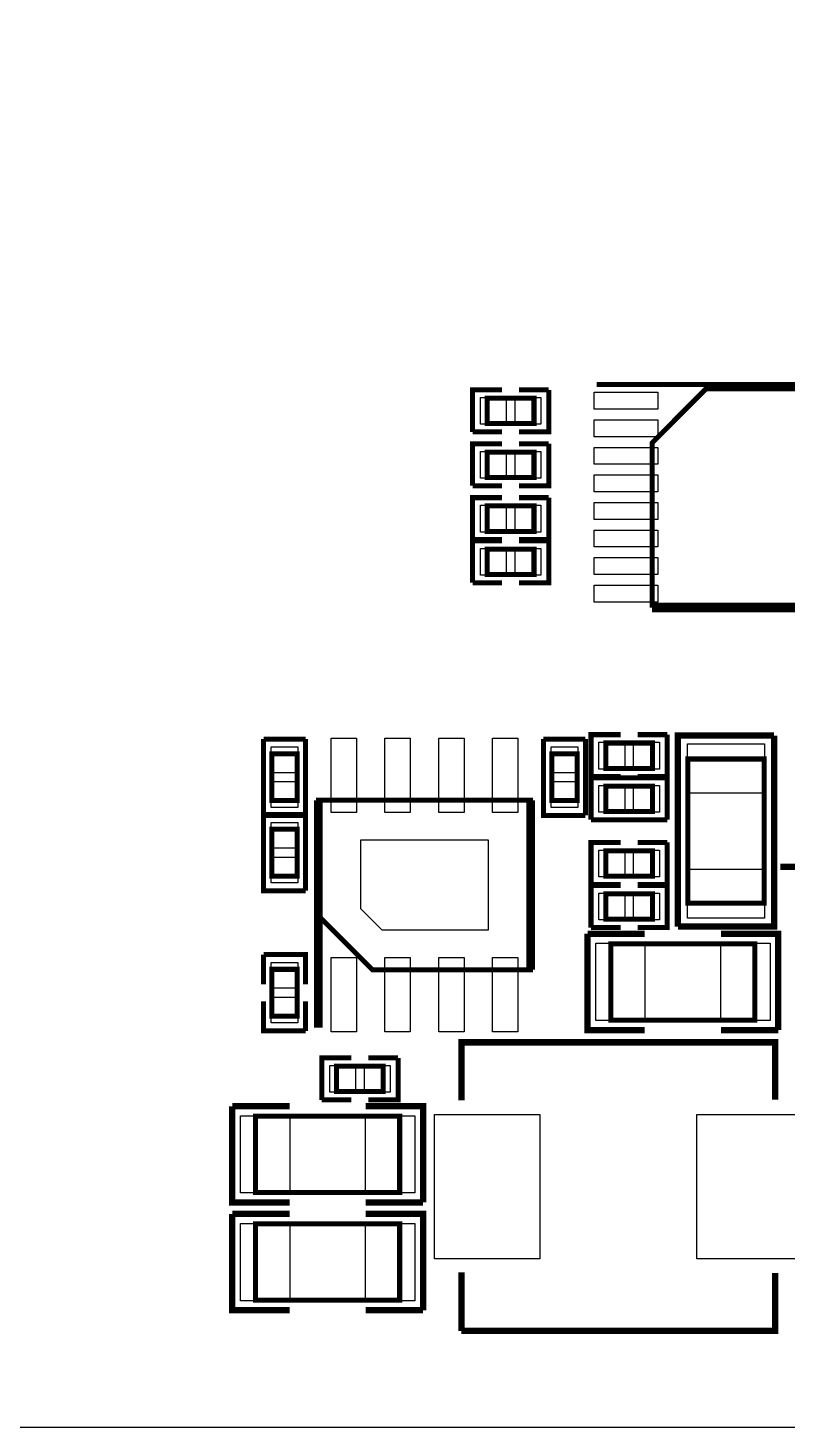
# Model space of a CAD drawing. Extents: x 30 to 161, y 31 to 111.
# Drawn here: x 99.1 to 117.01, y 30.91 to 63.89 of the extents above; entities that cross this region are included whole.
import ezdxf

# ---------------------------------------------------------------- set-up
doc = ezdxf.new("R2010")
doc.units = 0
doc.header["$MEASUREMENT"] = 0
for name, color, linetype in [('ASSEMBLY_TOP', 7, 'CONTINUOUS'), ('OUTLINE', 7, 'CONTINUOUS'), ('SILKSCREEN_TOP', 7, 'CONTINUOUS'), ('TOP', 1, 'CONTINUOUS')]:
    doc.layers.add(name, color=color, linetype=linetype)

msp = doc.modelspace()

# ---------------------------------------------------------------- linework, layer by layer
at = {"layer": 'ASSEMBLY_TOP', "const_width": 0.11938}
for points in [[(113.82756, 50.28184), (113.82756, 54.11216), (115.09756, 55.38216), (118.32844, 55.38216), (118.32844, 50.28184), (113.82756, 50.28184)], [(111.04118, 55.16372), (111.04118, 54.56428), (109.93882, 54.56428), (109.93882, 55.16372), (111.04118, 55.16372)], [(109.93882, 53.29428), (109.93882, 53.89372), (111.04118, 53.89372), (111.04118, 53.29428), (109.93882, 53.29428)], [(109.93882, 52.02428), (109.93882, 52.62372), (111.04118, 52.62372), (111.04118, 52.02428), (109.93882, 52.02428)], [(109.93882, 51.00828), (109.93882, 51.60772), (111.04118, 51.60772), (111.04118, 51.00828), (109.93882, 51.00828)], [(105.45572, 45.67682), (104.85628, 45.67682), (104.85628, 46.77918), (105.45572, 46.77918), (105.45572, 45.67682)], [(112.05972, 45.67682), (111.46028, 45.67682), (111.46028, 46.77918), (112.05972, 46.77918), (112.05972, 45.67682)], [(113.83518, 47.03572), (113.83518, 46.43628), (112.73282, 46.43628), (112.73282, 47.03572), (113.83518, 47.03572)], [(116.46916, 43.25874), (114.67084, 43.25874), (114.67084, 46.65726), (116.46916, 46.65726), (116.46916, 43.25874)], [(112.73282, 45.42028), (112.73282, 46.01972), (113.83518, 46.01972), (113.83518, 45.42028), (112.73282, 45.42028)], [(110.95736, 41.68902), (107.22864, 41.68902), (105.95864, 42.95902), (105.95864, 45.68698), (110.95736, 45.68698), (110.95736, 41.68902)], [(105.45572, 43.89882), (104.85628, 43.89882), (104.85628, 45.00118), (105.45572, 45.00118), (105.45572, 43.89882)], [(113.83518, 44.49572), (113.83518, 43.89628), (112.73282, 43.89628), (112.73282, 44.49572), (113.83518, 44.49572)], [(113.83518, 43.47972), (113.83518, 42.88028), (112.73282, 42.88028), (112.73282, 43.47972), (113.83518, 43.47972)], [(116.25326, 42.30116), (116.25326, 40.50284), (112.85474, 40.50284), (112.85474, 42.30116), (116.25326, 42.30116)], [(105.45572, 40.59682), (104.85628, 40.59682), (104.85628, 41.69918), (105.45572, 41.69918), (105.45572, 40.59682)], [(107.48518, 39.41572), (107.48518, 38.81628), (106.38282, 38.81628), (106.38282, 39.41572), (107.48518, 39.41572)], [(107.87126, 38.23716), (107.87126, 36.43884), (104.47274, 36.43884), (104.47274, 38.23716), (107.87126, 38.23716)], [(107.87126, 35.69716), (107.87126, 33.89884), (104.47274, 33.89884), (104.47274, 35.69716), (107.87126, 35.69716)]]:
    msp.add_lwpolyline(points, dxfattribs=at)
at = {"layer": 'OUTLINE'}
msp.add_lwpolyline([(38.0619, 106.2101), (38.0619, 30.90926), (158.16326, 30.90926), (158.16326, 106.2101)], close=True, dxfattribs=at)
at = {"layer": 'SILKSCREEN_TOP'}
for points, const_width in [([(110.28934, 55.3593), (109.59084, 55.3593), (109.59084, 54.3687)], 0.11938), ([(110.69066, 54.3687), (111.38916, 54.3687), (111.38916, 55.3593)], 0.11938), ([(110.69066, 55.3593), (111.38916, 55.3593)], 0.11938), ([(112.522, 55.4863), (118.32844, 55.4863)], 0.11938), ([(110.28934, 54.3687), (109.59084, 54.3687)], 0.11938), ([(110.28934, 54.0893), (109.59084, 54.0893), (109.59084, 53.0987)], 0.11938), ([(110.69066, 53.0987), (111.38916, 53.0987), (111.38916, 54.0893)], 0.11938), ([(110.69066, 54.0893), (111.38916, 54.0893)], 0.11938), ([(110.28934, 53.0987), (109.59084, 53.0987)], 0.11938), ([(110.28934, 52.8193), (109.59084, 52.8193), (109.59084, 51.8287)], 0.11938), ([(110.69066, 51.8287), (111.38916, 51.8287), (111.38916, 52.8193)], 0.11938), ([(110.69066, 52.8193), (111.38916, 52.8193)], 0.11938), ([(110.28934, 51.8287), (109.59084, 51.8287)], 0.11938), ([(110.28934, 51.8033), (109.59084, 51.8033), (109.59084, 50.8127)], 0.11938), ([(110.69066, 50.8127), (111.38916, 50.8127), (111.38916, 51.8033)], 0.11938), ([(110.69066, 51.8033), (111.38916, 51.8033)], 0.11938), ([(110.28934, 50.8127), (109.59084, 50.8127)], 0.11938), ([(113.82756, 50.1777), (118.32844, 50.1777)], 0.11938), ([(104.6607, 47.12716), (104.6607, 45.32884), (105.6513, 45.32884)], 0.11938), ([(105.6513, 47.12716), (104.6607, 47.12716)], 0.11938), ([(105.6513, 47.12716), (105.6513, 45.32884)], 0.11938), ([(111.2647, 47.12716), (111.2647, 45.32884), (112.2553, 45.32884)], 0.11938), ([(112.2553, 47.12716), (111.2647, 47.12716)], 0.11938), ([(112.2553, 47.12716), (112.2553, 45.32884)], 0.11938), ([(113.08334, 47.2313), (112.38484, 47.2313), (112.38484, 46.2407)], 0.11938), ([(113.48466, 46.2407), (114.18316, 46.2407), (114.18316, 47.2313)], 0.11938), ([(113.48466, 47.2313), (114.18316, 47.2313)], 0.11938), ([(114.43462, 42.70756), (114.43462, 47.20844), (116.70538, 47.20844)], 0.14986), ([(116.70538, 47.20844), (116.70538, 42.70756), (114.43462, 42.70756)], 0.14986), ([(113.08334, 46.2407), (112.38484, 46.2407)], 0.11938), ([(114.18316, 46.2153), (112.38484, 46.2153), (112.38484, 45.2247)], 0.11938), ([(114.18316, 45.2247), (114.18316, 46.2153)], 0.11938), ([(105.95356, 40.32758), (105.95356, 45.68698)], 0.20066), ([(110.96244, 41.68902), (110.96244, 45.68698)], 0.20066), ([(104.6607, 45.34916), (104.6607, 43.55084), (105.6513, 43.55084)], 0.11938), ([(105.6513, 45.34916), (104.6607, 45.34916)], 0.11938), ([(105.6513, 45.34916), (105.6513, 43.55084)], 0.11938), ([(114.18316, 45.2247), (112.38484, 45.2247)], 0.11938), ([(113.08334, 44.6913), (112.38484, 44.6913), (112.38484, 43.7007)], 0.11938), ([(113.48466, 43.7007), (114.18316, 43.7007), (114.18316, 44.6913)], 0.11938), ([(113.48466, 44.6913), (114.18316, 44.6913)], 0.11938), ([(117.35562, 44.11472), (116.85524, 44.11472)], 0.14986), ([(113.08334, 43.7007), (112.38484, 43.7007)], 0.11938), ([(113.08334, 43.6753), (112.38484, 43.6753), (112.38484, 42.6847)], 0.11938), ([(113.48466, 42.6847), (114.18316, 42.6847), (114.18316, 43.6753)], 0.11938), ([(113.48466, 43.6753), (114.18316, 43.6753)], 0.11938), ([(113.65484, 40.26662), (112.30356, 40.26662), (112.30356, 42.53738)], 0.14986), ([(113.65484, 42.53738), (112.30356, 42.53738)], 0.14986), ([(113.08334, 42.6847), (112.38484, 42.6847)], 0.11938), ([(115.45316, 42.53738), (116.80444, 42.53738), (116.80444, 40.26662)], 0.14986), ([(105.6513, 41.34866), (105.6513, 42.04716), (104.6607, 42.04716)], 0.11938), ([(104.6607, 41.34866), (104.6607, 42.04716)], 0.11938), ([(104.6607, 40.94734), (104.6607, 40.24884), (105.6513, 40.24884)], 0.11938), ([(105.6513, 40.94734), (105.6513, 40.24884)], 0.11938), ([(115.45316, 40.26662), (116.80444, 40.26662)], 0.14986), ([(116.73078, 38.62578), (116.73078, 39.97706), (109.32922, 39.97706), (109.32922, 38.608)], 0.1524), ([(106.73334, 39.6113), (106.03484, 39.6113), (106.03484, 38.6207)], 0.11938), ([(107.13466, 38.6207), (107.83316, 38.6207), (107.83316, 39.6113)], 0.11938), ([(107.13466, 39.6113), (107.83316, 39.6113)], 0.11938), ([(106.73334, 38.6207), (106.03484, 38.6207)], 0.11938), ([(105.27284, 36.20262), (103.92156, 36.20262), (103.92156, 38.47338)], 0.14986), ([(105.27284, 38.47338), (103.92156, 38.47338)], 0.14986), ([(107.07116, 38.47338), (108.42244, 38.47338), (108.42244, 36.20262)], 0.14986), ([(105.27284, 33.66262), (103.92156, 33.66262), (103.92156, 35.93338)], 0.14986), ([(105.27284, 35.93338), (103.92156, 35.93338)], 0.14986), ([(107.07116, 36.20262), (108.42244, 36.20262)], 0.14986), ([(107.07116, 35.93338), (108.42244, 35.93338), (108.42244, 33.66262)], 0.14986), ([(109.32922, 34.55924), (109.32922, 33.17494)], 0.1524), ([(109.32922, 33.17494), (116.73078, 33.17494), (116.73078, 34.53892)], 0.1524), ([(107.07116, 33.66262), (108.42244, 33.66262)], 0.14986)]:
    msp.add_lwpolyline(points, dxfattribs=dict(at, const_width=const_width))
at = {"layer": 'TOP'}
for points in [[(110.38586, 55.17896), (110.38586, 54.54904), (109.77626, 54.54904), (109.77626, 55.17896)], [(111.20374, 55.17896), (111.20374, 54.54904), (110.59414, 54.54904), (110.59414, 55.17896)], [(112.46104, 54.90718), (112.46104, 55.30596), (113.96218, 55.30596), (113.96218, 54.90718)], [(112.46104, 54.25694), (112.46104, 54.65572), (113.96218, 54.65572), (113.96218, 54.25694)], [(109.77626, 53.27904), (109.77626, 53.90896), (110.38586, 53.90896), (110.38586, 53.27904)], [(110.59414, 53.27904), (110.59414, 53.90896), (111.20374, 53.90896), (111.20374, 53.27904)], [(112.46104, 53.6067), (112.46104, 54.00548), (113.96218, 54.00548), (113.96218, 53.6067)], [(112.46104, 52.95646), (112.46104, 53.35524), (113.96218, 53.35524), (113.96218, 52.95646)], [(109.77626, 52.00904), (109.77626, 52.63896), (110.38586, 52.63896), (110.38586, 52.00904)], [(110.59414, 52.00904), (110.59414, 52.63896), (111.20374, 52.63896), (111.20374, 52.00904)], [(112.46104, 52.30622), (112.46104, 52.705), (113.96218, 52.705), (113.96218, 52.30622)], [(112.46104, 51.65598), (112.46104, 52.05476), (113.96218, 52.05476), (113.96218, 51.65598)], [(109.77626, 50.99304), (109.77626, 51.62296), (110.38586, 51.62296), (110.38586, 50.99304)], [(110.59414, 50.99304), (110.59414, 51.62296), (111.20374, 51.62296), (111.20374, 50.99304)], [(112.46104, 51.00574), (112.46104, 51.40452), (113.96218, 51.40452), (113.96218, 51.00574)], [(112.46104, 50.3555), (112.46104, 50.75428), (113.96218, 50.75428), (113.96218, 50.3555)], [(105.47096, 46.33214), (104.84104, 46.33214), (104.84104, 46.94174), (105.47096, 46.94174)], [(106.85272, 45.39869), (106.25328, 45.39869), (106.25328, 47.14875), (106.85272, 47.14875)], [(108.12272, 45.39869), (107.52328, 45.39869), (107.52328, 47.14875), (108.12272, 47.14875)], [(109.39272, 45.39869), (108.79328, 45.39869), (108.79328, 47.14875), (109.39272, 47.14875)], [(110.66272, 45.39869), (110.06328, 45.39869), (110.06328, 47.14875), (110.66272, 47.14875)], [(112.07496, 46.33214), (111.44504, 46.33214), (111.44504, 46.94174), (112.07496, 46.94174)], [(113.17986, 47.05096), (113.17986, 46.42104), (112.57026, 46.42104), (112.57026, 47.05096)], [(113.99774, 47.05096), (113.99774, 46.42104), (113.38814, 46.42104), (113.38814, 47.05096)], [(116.48059, 45.85335), (114.65941, 45.85335), (114.65941, 47.01413), (116.48059, 47.01413)], [(105.47096, 45.51426), (104.84104, 45.51426), (104.84104, 46.12386), (105.47096, 46.12386)], [(112.07496, 45.51426), (111.44504, 45.51426), (111.44504, 46.12386), (112.07496, 46.12386)], [(112.57026, 45.40504), (112.57026, 46.03496), (113.17986, 46.03496), (113.17986, 45.40504)], [(113.38814, 45.40504), (113.38814, 46.03496), (113.99774, 46.03496), (113.99774, 45.40504)], [(105.47096, 44.55414), (104.84104, 44.55414), (104.84104, 45.16374), (105.47096, 45.16374)], [(109.95914, 42.62374), (107.45724, 42.62374), (106.95686, 43.12412), (106.95686, 44.75226), (109.95914, 44.75226)], [(105.47096, 43.73626), (104.84104, 43.73626), (104.84104, 44.34586), (105.47096, 44.34586)], [(113.17986, 44.51096), (113.17986, 43.88104), (112.57026, 43.88104), (112.57026, 44.51096)], [(113.99774, 44.51096), (113.99774, 43.88104), (113.38814, 43.88104), (113.38814, 44.51096)], [(116.48059, 42.90187), (114.65941, 42.90187), (114.65941, 44.06265), (116.48059, 44.06265)], [(113.17986, 43.49496), (113.17986, 42.86504), (112.57026, 42.86504), (112.57026, 43.49496)], [(113.99774, 43.49496), (113.99774, 42.86504), (113.38814, 42.86504), (113.38814, 43.49496)], [(113.65865, 42.31259), (113.65865, 40.49141), (112.49787, 40.49141), (112.49787, 42.31259)], [(116.61013, 42.31259), (116.61013, 40.49141), (115.44935, 40.49141), (115.44935, 42.31259)], [(106.85272, 40.22725), (106.25328, 40.22725), (106.25328, 41.97731), (106.85272, 41.97731)], [(108.12272, 40.22725), (107.52328, 40.22725), (107.52328, 41.97731), (108.12272, 41.97731)], [(109.39272, 40.22725), (108.79328, 40.22725), (108.79328, 41.97731), (109.39272, 41.97731)], [(110.66272, 40.22725), (110.06328, 40.22725), (110.06328, 41.97731), (110.66272, 41.97731)], [(105.47096, 41.25214), (104.84104, 41.25214), (104.84104, 41.86174), (105.47096, 41.86174)], [(105.47096, 40.43426), (104.84104, 40.43426), (104.84104, 41.04386), (105.47096, 41.04386)], [(106.82986, 39.43096), (106.82986, 38.80104), (106.22026, 38.80104), (106.22026, 39.43096)], [(107.64774, 39.43096), (107.64774, 38.80104), (107.03814, 38.80104), (107.03814, 39.43096)], [(108.69168, 34.8742), (108.69168, 38.2778), (111.18088, 38.2778), (111.18088, 34.8742)], [(114.87912, 34.8742), (114.87912, 38.2778), (117.36832, 38.2778), (117.36832, 34.8742)], [(105.27665, 38.24859), (105.27665, 36.42741), (104.11587, 36.42741), (104.11587, 38.24859)], [(108.22813, 38.24859), (108.22813, 36.42741), (107.06735, 36.42741), (107.06735, 38.24859)], [(105.27665, 35.70859), (105.27665, 33.88741), (104.11587, 33.88741), (104.11587, 35.70859)], [(108.22813, 35.70859), (108.22813, 33.88741), (107.06735, 33.88741), (107.06735, 35.70859)]]:
    msp.add_lwpolyline(points, close=True, dxfattribs=at)

doc.saveas('drawing.dxf')
